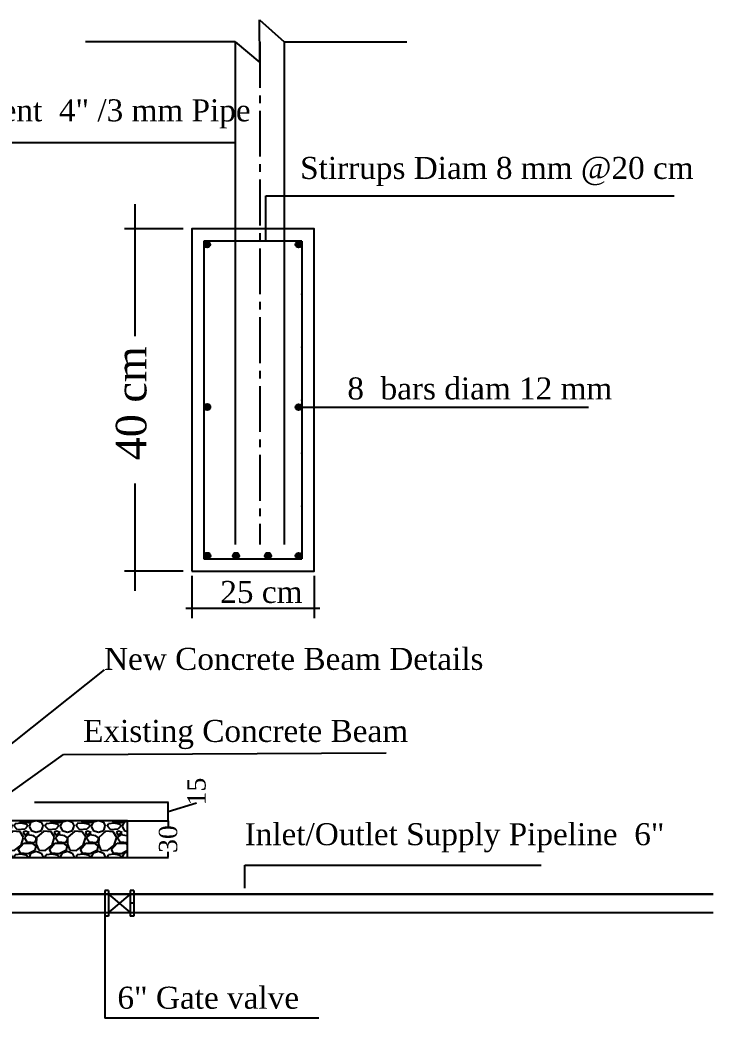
# Model space of a CAD drawing. Header units: centimetres. Extents: x 19229 to 47372, y 10219 to 25334.
# Drawn here: x 46806 to 47372, y 20484 to 21299 of the extents above; entities that cross this region are included whole.
import ezdxf

# ---------------------------------------------------------------- set-up
doc = ezdxf.new("R2010")
doc.units = ezdxf.units.CM
doc.linetypes.add('CENTER2', pattern=[1.125, 0.75, -0.125, 0.125, -0.125])
doc.layers.get('0').update_dxf_attribs({"linetype": 'CONTINUOUS'})
doc.layers.get('DEFPOINTS').update_dxf_attribs({"linetype": 'CONTINUOUS'})
doc.layers.add('DIM6', color=180, linetype='CONTINUOUS')
doc.styles.add('style2', font='times.ttf', dxfattribs={"height": 15})
doc.styles.add('style3', font='times.ttf', dxfattribs={"height": 25})
doc.dimstyles.get("Standard").update_dxf_attribs({"dimtxt": 15, "dimasz": 0.18, "dimexe": 0.18, "dimexo": 0.0625, "dimgap": 0.09, "dimtad": 0, "dimdec": 0, "dimzin": 0, "dimdsep": 46, "dimtxsty": 'style2', "dimcen": 0.09, "dimadec": 0, "dimazin": 0, "dimtfac": 1, "dimtdec": 0, "dimtofl": 0, "dimtmove": 0, "dimatfit": 3, "dimfxl": 1, "dimtolj": 1, "dimtzin": 0, "dimarcsym": 0})

# ---------------------------------------------------------------- blocks, each defined once
blk = doc.blocks.new('*D19')
at = {"color": 0, "lineweight": -2, "transparency": 16777216}
for p, q in [((46893.96, 20644.86), (46927.19, 20644.86)), ((46927.01, 20644.68), (46927.01, 20640.2)), ((46893.96, 20614.89), (46927.19, 20614.89)), ((46927.01, 20615.07), (46927.01, 20619.55))]:
    blk.add_line(p, q, dxfattribs=at)
at = {"color": 0, "transparency": 16777216}
for points in [[(46926.98, 20644.68), (46927.04, 20644.68), (46927.01, 20644.86)], [(46926.98, 20615.07), (46927.04, 20615.07), (46927.01, 20614.89)]]:
    blk.add_solid(points, dxfattribs=at)
at = {"layer": 'DEFPOINTS', "color": 0, "transparency": 16777216}
for p in [(46893.89, 20644.86), (46927.01, 20644.86), (46893.89, 20614.89)]:
    blk.add_point(p, dxfattribs=at)
at = {"color": 0, "transparency": 16777216, "insert": (46927.01, 20629.88), "char_height": 15, "attachment_point": 5, "rotation": 90, "style": 'style2'}
blk.add_mtext('\\A1;30', dxfattribs=at)
blk = doc.blocks.new('*D20')
at = {"color": 0, "lineweight": -2, "transparency": 16777216}
for p, q in [((46817.88, 20660.03), (46927.19, 20660.03)), ((46927.01, 20645.04), (46927.01, 20659.85)), ((46927.01, 20652.44), (46950.21, 20659.4)), ((46950.21, 20659.4), (46950.21, 20659.58)), ((46893.96, 20644.86), (46927.19, 20644.86))]:
    blk.add_line(p, q, dxfattribs=at)
at = {"color": 0, "transparency": 16777216}
for points in [[(46926.98, 20659.85), (46927.04, 20659.85), (46927.01, 20660.03)], [(46926.98, 20645.04), (46927.04, 20645.04), (46927.01, 20644.86)]]:
    blk.add_solid(points, dxfattribs=at)
at = {"layer": 'DEFPOINTS', "color": 0, "transparency": 16777216}
for p in [(46817.82, 20660.03), (46927.01, 20660.03), (46893.89, 20644.86)]:
    blk.add_point(p, dxfattribs=at)
at = {"color": 0, "transparency": 16777216, "insert": (46950.21, 20668.72), "char_height": 15, "attachment_point": 5, "rotation": 90, "style": 'style2'}
blk.add_mtext('\\A1;15', dxfattribs=at)

msp = doc.modelspace()

# ---------------------------------------------------------------- hatches: boundary and pattern name
h = msp.add_hatch(color=7)
h.dxf.hatch_style = 1
h.paths.add_polyline_path([(46961.32, 21115.93, 1), (46956.32, 21115.93, 1)])
h = msp.add_hatch(color=7)
h.dxf.hatch_style = 1
h.paths.add_polyline_path([(47036.13, 21115.9, 1), (47031.14, 21115.9, 1)])
h = msp.add_hatch(color=7)
h.dxf.hatch_style = 1
h.paths.add_polyline_path([(46961.4, 20982.98, 1), (46956.4, 20982.98, 1)])
h = msp.add_hatch(color=7)
h.dxf.hatch_style = 1
h.paths.add_polyline_path([(47036.12, 20982.88, 1), (47031.13, 20982.88, 1)])
h = msp.add_hatch(color=7)
h.dxf.hatch_style = 1
h.paths.add_polyline_path([(46961.46, 20861.45, 1), (46956.46, 20861.45, 1)])
h = msp.add_hatch(color=7)
h.dxf.hatch_style = 1
h.paths.add_polyline_path([(46984.96, 20861.45, 1), (46979.96, 20861.45, 1)])
h = msp.add_hatch(color=7)
h.dxf.hatch_style = 1
h.paths.add_polyline_path([(47011.06, 20861.45, 1), (47006.06, 20861.45, 1)])
h = msp.add_hatch(color=7)
h.dxf.hatch_style = 1
h.paths.add_polyline_path([(47036.1, 20861.29, 1), (47031.11, 20861.29, 1)])
h = msp.add_hatch()
h.set_pattern_fill('GRAVEL', scale=0.999009)
h.set_pattern_definition([(228.0127875, (23771.6456, 9932.1028), (-202.99855167, -228.3733706), [3.413827, -337.969448]), (184.969741, (23769.3618, 9929.5653), (304.497827365, 25.374820403), [5.858234, -579.964953]), (132.510447, (23763.5256, 9929.0578), (253.74818968, -279.12300843), [4.130716, -408.94141]), (267.273689, (23753.6294, 9922.7141), (25.37481901, 507.49637914), [5.33475, -528.140267]), (292.833654, (23753.3757, 9917.3854), (-126.874094796, 304.49782748), [5.231146, -517.884148]), (357.273689, (23755.4057, 9912.5642), (-507.49637914, 25.37481901), [5.33475, -528.140267]), (37.6942405, (23760.7344, 9912.3105), (-329.872646428, -253.74818959), [7.054936, -698.438049]), (72.2553284, (23766.3168, 9916.6242), (177.623732748, 558.24601704), [6.660585, -659.398203]), (121.4295656, (23768.3468, 9922.9679), (-202.998551686, 329.872646425), [5.352818, -529.929574]), (175.236358, (23765.5556, 9927.5354), (279.12300852, -25.374819), [6.111068, -299.442214]), (222.3974378, (23759.4656, 9928.04285), (-304.497827476, -279.12300854), [7.902937, -782.391309]), (138.814075, (23778.7505, 9922.4604), (-177.6237327, 152.24891376), [2.697369, -267.040657]), (171.4692344, (23776.7205, 9924.2366), (329.87264645, -50.749637857), [5.131727, -508.042227]), (225, (23771.646, 9924.998), (-4e-15, -25.374819), [3.588532, -32.29688]), (203.19859, (23769.8693, 9928.043), (126.8740948, 50.7496379), [1.932495, -191.316368]), (291.80141, (23768.093, 9927.2816), (-25.374819, 76.1244569), [2.732944, -133.914638]), (30.963757, (23769.108, 9924.744), (76.1244569, 50.7496379), [4.438792, -143.520557]), (161.56505, (23772.914, 9927.028), (50.749638, -25.374819), [3.209686, -77.032537]), (16.3895403, (23753.3757, 9927.2816), (253.74818957, 76.12445687), [4.496418, -445.14652]), (70.346176, (23757.6894, 9928.5503), (-101.49927584, -279.12300853), [3.772246, -373.451557]), (293.19859, (23772.9143, 9932.1028), (-50.7496379, 126.8740948), [3.864966, -189.383898]), (343.6104597, (23774.4368, 9928.5503), (-253.74818958, 76.12445685), [4.496418, -445.14652]), (339.443955, (23753.3757, 9911.5492), (-126.8740948, 50.7496379), [4.33605, -212.4665]), (294.7751406, (23757.4357, 9910.0267), (-126.87409494, 279.12300846), [3.633116, -359.679002]), (66.80141, (23773.168, 9906.728), (50.7496379, 126.8740948), [3.864966, -189.383898]), (17.3540246, (23774.6905, 9910.2805), (-329.87264644, -101.49927585), [4.253606, -421.10587]), (69.443955, (23760.7344, 9906.728), (-50.7496379, -126.8740948), [2.168025, -214.634524]), (101.309932, (23771.6456, 9906.728), (-25.374819, 101.4992758), [1.293862, -128.092835]), (165.963757, (23771.392, 9907.997), (76.1244569, -25.374819), [5.231146, -99.391913]), (186.009006, (23766.3168, 9909.2655), (253.74818957, 25.37481897), [4.84786, -479.937376]), (303.690068, (23769.108, 9922.4604), (-25.374819, 50.749638), [3.659607, -87.830604]), (353.1572266, (23771.1381, 9919.4154), (431.371922274, -50.74963789), [6.389227, -632.532389]), (60.945396, (23777.4818, 9918.6542), (-101.49927583, -177.6237327), [2.61249, -258.63726]), (90, (23778.75, 9920.938), (-25.37482, 25.37482), [1.52249, -23.85233]), (120.256437, (23765.8093, 9910.0267), (101.49927582, -177.62373271), [3.525171, -348.99308]), (48.0127875, (23764.0331, 9913.0717), (202.99855167, 228.3733706), [6.827653, -334.55562]), (0, (23768.6, 9918.147), (25.37482, 25.37482), [6.597453, -18.777366]), (325.3048465, (23775.198, 9918.1467), (253.74818967, -177.62373256), [4.012114, -397.199001]), (254.054604, (23778.4968, 9915.863), (-25.37481896, -101.49927583), [3.694624, -181.036846]), (207.6459754, (23777.4818, 9912.3105), (-482.121560203, -253.748189538), [6.015481, -595.533658]), (175.4260787, (23772.153, 9909.5192), (-329.872646443, 25.374818957), [6.36398, -630.033243])])
h.paths.add_polyline_path([(46893.89, 20644.86), (46793.99, 20644.86), (46793.99, 20614.89), (46893.89, 20614.89)])

# ---------------------------------------------------------------- linework, layer by layer
at = {"color": 7}
for p, q in [((47001.78, 21264.6), (47001.65, 21299.36)), ((47001.65, 21299.36), (47021.76, 21281.4)), ((46981.8, 21281.4), (46859.52, 21281.4)), ((46981.8, 21281.4), (46981.8, 20870.67)), ((46981.8, 21281.4), (47001.78, 21264.6)), ((47021.76, 21281.4), (47021.76, 20870.67)), ((47021.76, 21281.4), (47122.14, 21281.4)), ((46981.8, 21198.84), (46704.67, 21198.84)), ((47006.84, 21118.55), (47006.84, 21155.75)), ((47006.84, 21155.75), (47340.41, 21155.75)), ((46939.18, 21128.54), (46891.19, 21128.54)), ((47036.19, 21118.55), (46956.27, 21118.55)), ((46956.27, 21118.55), (46956.27, 20858.81)), ((47036.19, 21118.55), (47036.19, 20858.81)), ((46956.27, 20858.81), (47036.19, 20858.81)), ((46939.18, 20848.82), (46891.19, 20848.82)), ((46946.28, 20845.04), (46946.28, 20810.56)), ((47046.18, 20845.04), (47046.18, 20810.56)), ((46941.53, 20818.47), (47050.87, 20818.47)), ((46874.62, 20768.18), (46782.62, 20694.86)), ((46989.6, 20589.67), (46989.6, 20608.51)), ((46989.6, 20608.51), (47231.67, 20608.51)), ((47372.21, 20584.92), (46380.5, 20584.92)), ((46365.52, 20569.93), (47372.21, 20569.93)), ((46875.21, 20566.92), (46875.21, 20483.61)), ((47050.19, 20483.61), (46875.21, 20483.61))]:
    msp.add_line(p, q, dxfattribs=at)
at = {"color": 7, "linetype": 'CENTER2', "ltscale": 50}
msp.add_line((47001.78, 21281.4), (47001.78, 20870.67), dxfattribs=at)
at = {"color": 7, "ltscale": 20}
for p, q in [((46899.69, 21148.89), (46899.69, 21040.99)), ((47033.62, 20982.88), (47270.38, 20982.88)), ((46899.69, 20920.59), (46899.69, 20832.7)), ((46787.25, 20660.26), (46841.59, 20699.13)), ((46841.59, 20699.13), (47105.11, 20700.31)), ((46380.5, 20584.92), (47372.21, 20584.92))]:
    msp.add_line(p, q, dxfattribs=at)
at = {"color": 7}
for points in [[(46946.28, 20848.82), (47046.18, 20848.82), (47046.18, 21128.54), (46946.28, 21128.54)], [(46793.99, 20614.89), (46893.89, 20614.89), (46893.89, 20644.86), (46793.99, 20644.86)]]:
    msp.add_lwpolyline(points, close=True, dxfattribs=at)
for centre in [(46958.82, 21115.93), (47033.63, 21115.9), (46958.9, 20982.98), (47033.62, 20982.88), (46958.96, 20861.45), (46982.46, 20861.45), (47008.56, 20861.45), (47033.61, 20861.29)]:
    msp.add_circle(centre, 2.5, dxfattribs=at)
for p in [(47036.19, 21075.26), (47036.19, 21031.97), (47036.19, 20988.68), (47036.19, 20945.39), (47036.19, 20902.1)]:
    msp.add_point(p, dxfattribs=at)
at = {"layer": 'DIM6', "color": 7, "linetype": 'Continuous'}
for p, q in [((46878.21, 20587.92), (46875.21, 20587.92)), ((46875.21, 20587.92), (46875.21, 20566.92)), ((46878.21, 20587.92), (46878.21, 20566.92)), ((46878.21, 20584.92), (46896.08, 20569.92)), ((46896.08, 20584.92), (46878.21, 20569.92)), ((46899.08, 20587.92), (46896.08, 20587.92)), ((46896.08, 20587.92), (46896.08, 20566.92)), ((46899.08, 20587.92), (46899.08, 20566.92)), ((46899.08, 20577.42), (46896.08, 20577.42)), ((46878.21, 20566.92), (46875.21, 20566.92)), ((46899.08, 20566.92), (46896.08, 20566.92))]:
    msp.add_line(p, q, dxfattribs=at)

# ---------------------------------------------------------------- texts
at = {"color": 7, "style": 'style3'}
for s, height, p in [('Galvanized or equivalent  4" /3 mm Pipe  ', 17.9822, (46551.11, 21216.52)), ('Stirrups Diam 8 mm @20 cm', 17.9822, (47034.85, 21169.43)), ('8  bars diam 12 mm', 17.9822, (47073.4, 20989.18)), (' 25 cm', 17.982, (46962.78, 20822.88)), ('New Concrete Beam Details', 17.9822, (46874.62, 20768.18)), ('Existing Concrete Beam', 17.9822, (46857.53, 20709.28)), ('Inlet/Outlet Supply Pipeline  6"', 17.9822, (46989.48, 20624.89)), ('6" Gate valve', 18, (46885.52, 20491.22))]:
    msp.add_text(s, height=height, dxfattribs=at).set_placement(p)
at = {"color": 7, "ltscale": 20, "style": 'style3'}
msp.add_text('40 cm', height=24.975, rotation=90, dxfattribs=at).set_placement((46909.22, 20939.44))

# ---------------------------------------------------------------- dimensions: what is measured, and where the dimension line sits
at = {"color": 7}
dim = msp.add_linear_dim(base=(46927.01, 20660.03), p1=(46893.89, 20644.86), p2=(46817.82, 20660.03), angle=90, dimstyle='Standard', override={"dimtmove": 1}, dxfattribs=at)
dim.commit()
dim.dimension.update_dxf_attribs({"geometry": '*D20', "text_midpoint": (46950.21, 20659.67)})
dim = msp.add_linear_dim(base=(46927.01, 20644.86), p1=(46893.89, 20614.89), p2=(46893.89, 20644.86), angle=90, dimstyle='Standard', dxfattribs=at)
dim.commit()
dim.dimension.update_dxf_attribs({"geometry": '*D19', "text_midpoint": (46927.01, 20629.88)})

doc.saveas('drawing.dxf')
